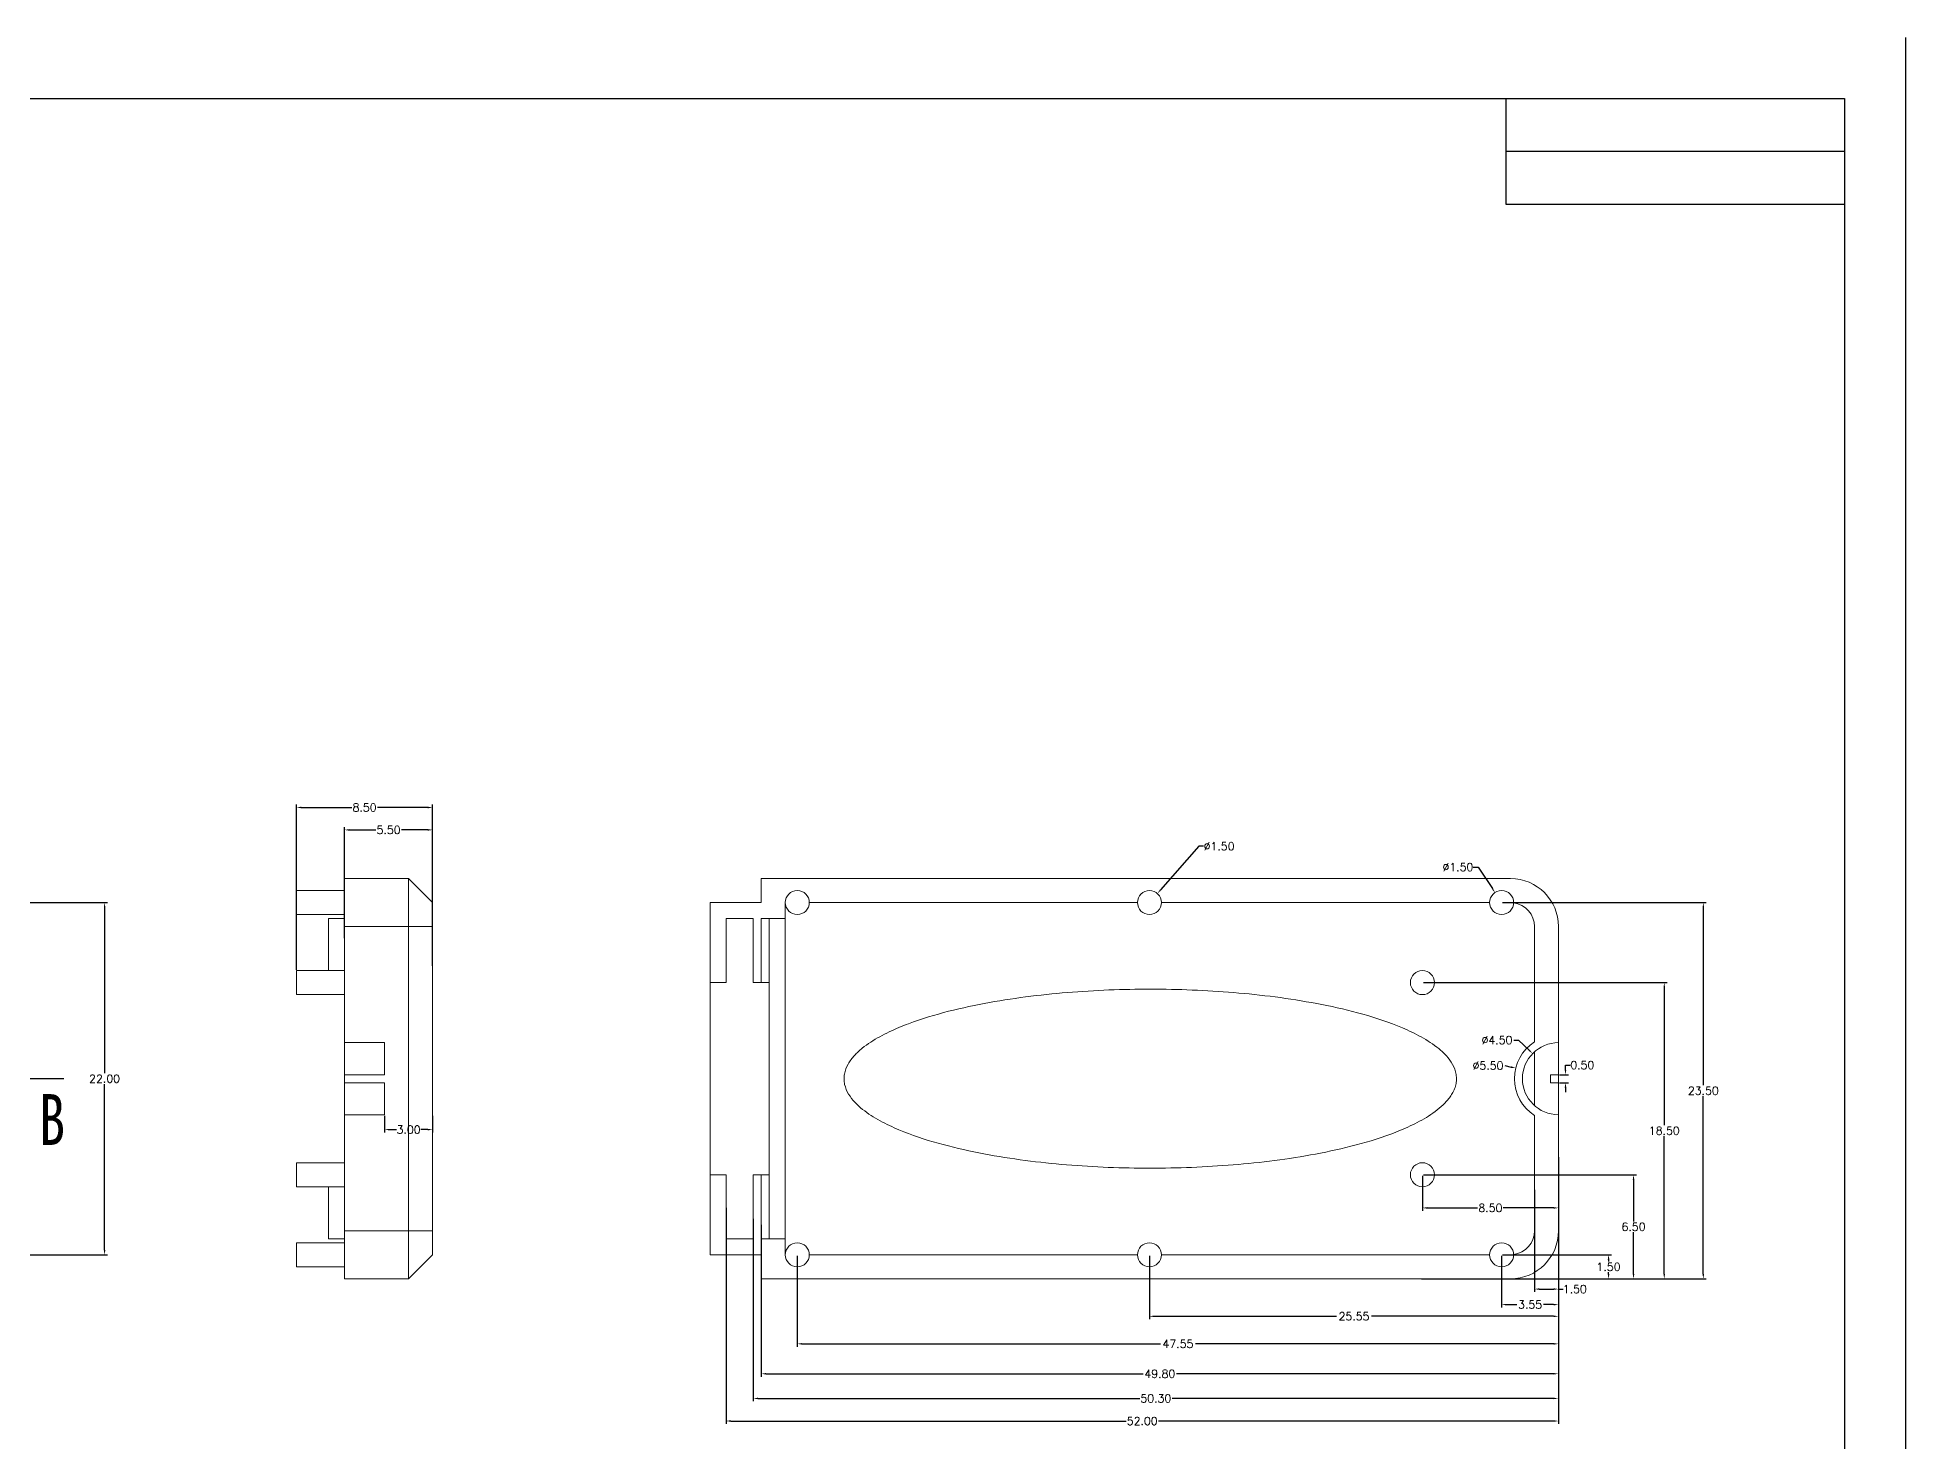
# Model space of a CAD drawing. Header units: inches. Extents: x 1962 to 2664, y 573 to 733.
# Drawn here: x 2071.1 to 2187.8, y 645.2 to 733 of the extents above; entities that cross this region are included whole.
import ezdxf

# ---------------------------------------------------------------- set-up
doc = ezdxf.new("R2010")
doc.units = ezdxf.units.IN
doc.styles.add('SLDTEXTSTYLE0', font='TXT', dxfattribs={"width": 0.75})
doc.styles.get("Standard").update_dxf_attribs({"font": 'txt', "bigfont": 'gbcbig.shx'})
doc.dimstyles.new('1', dxfattribs={"dimtxt": 0.5, "dimasz": 0.3, "dimexe": 0.18, "dimexo": 0.0625, "dimgap": 0.09, "dimtad": 0, "dimtih": 1, "dimtoh": 1, "dimzin": 0, "dimdsep": 46, "dimtxsty": 'Standard', "dimcen": 0, "dimadec": 0, "dimazin": 2, "dimtfac": 1, "dimtofl": 0, "dimtmove": 0, "dimatfit": 3, "dimfxl": 1, "dimtolj": 1, "dimtzin": 0, "dimarcsym": 0})

# ---------------------------------------------------------------- blocks, each defined once
blk = doc.blocks.new('*D200')
at = {"color": 0, "lineweight": -2}
for p, q in [((2064.86, 678.91), (2075.48, 678.91)), ((2075.3, 678.61), (2075.3, 668.25)), ((2075.3, 657.21), (2075.3, 667.57)), ((2066.46, 656.91), (2075.48, 656.91))]:
    blk.add_line(p, q, dxfattribs=at)
at = {"color": 0}
for points in [[(2075.25, 678.61), (2075.35, 678.61), (2075.3, 678.91)], [(2075.25, 657.21), (2075.35, 657.21), (2075.3, 656.91)]]:
    blk.add_solid(points, dxfattribs=at)
at = {"layer": 'Defpoints', "color": 0}
for p in [(2064.8, 678.91), (2075.3, 678.91), (2066.4, 656.91)]:
    blk.add_point(p, dxfattribs=at)
at = {"color": 0, "insert": (2075.3, 667.91), "char_height": 0.5, "attachment_point": 5}
blk.add_mtext('\\A1;22.00', dxfattribs=at)
blk = doc.blocks.new('*D201')
at = {"color": 0, "lineweight": -2}
for p, q in [((2090.29, 676.68), (2090.29, 683.63)), ((2090.59, 683.45), (2092.24, 683.45)), ((2095.49, 683.45), (2093.84, 683.45)), ((2095.79, 676.68), (2095.79, 683.63))]:
    blk.add_line(p, q, dxfattribs=at)
at = {"color": 0}
for points in [[(2090.59, 683.5), (2090.59, 683.4), (2090.29, 683.45)], [(2095.49, 683.5), (2095.49, 683.4), (2095.79, 683.45)]]:
    blk.add_solid(points, dxfattribs=at)
at = {"layer": 'Defpoints', "color": 0}
for p in [(2095.79, 683.45), (2090.29, 676.61), (2095.79, 676.61)]:
    blk.add_point(p, dxfattribs=at)
at = {"color": 0, "insert": (2093.04, 683.45), "char_height": 0.5, "attachment_point": 5}
blk.add_mtext('\\A1;5.50', dxfattribs=at)
blk = doc.blocks.new('*D202')
at = {"color": 0, "lineweight": -2}
for p, q in [((2087.29, 674.72), (2087.29, 685.03)), ((2087.59, 684.85), (2090.74, 684.85)), ((2095.49, 684.85), (2092.34, 684.85)), ((2095.79, 674.97), (2095.79, 685.03))]:
    blk.add_line(p, q, dxfattribs=at)
at = {"color": 0}
for points in [[(2087.59, 684.9), (2087.59, 684.8), (2087.29, 684.85)], [(2095.49, 684.9), (2095.49, 684.8), (2095.79, 684.85)]]:
    blk.add_solid(points, dxfattribs=at)
at = {"layer": 'Defpoints', "color": 0}
for p in [(2087.29, 684.85), (2087.29, 674.66), (2095.79, 674.91)]:
    blk.add_point(p, dxfattribs=at)
at = {"color": 0, "insert": (2091.54, 684.85), "char_height": 0.5, "attachment_point": 5}
blk.add_mtext('\\A1;8.50', dxfattribs=at)
blk = doc.blocks.new('*D203')
at = {"color": 0, "lineweight": -2}
for p, q in [((2092.79, 665.6), (2092.79, 664.55)), ((2095.79, 665.6), (2095.79, 664.55)), ((2093.09, 664.73), (2093.53, 664.73)), ((2095.49, 664.73), (2095.05, 664.73))]:
    blk.add_line(p, q, dxfattribs=at)
at = {"color": 0}
for points in [[(2093.09, 664.78), (2093.09, 664.68), (2092.79, 664.73)], [(2095.49, 664.78), (2095.49, 664.68), (2095.79, 664.73)]]:
    blk.add_solid(points, dxfattribs=at)
at = {"layer": 'Defpoints', "color": 0}
for p in [(2092.79, 665.66), (2095.79, 665.66), (2095.79, 664.73)]:
    blk.add_point(p, dxfattribs=at)
at = {"color": 0, "insert": (2094.29, 664.73), "char_height": 0.5, "attachment_point": 5}
blk.add_mtext('\\A1;3.00', dxfattribs=at)
blk = doc.blocks.new('*D209')
at = {"color": 0, "lineweight": -2}
for p, q in [((2166.12, 661.97), (2166.12, 654.59)), ((2164.62, 660.97), (2164.62, 654.59)), ((2164.92, 654.77), (2165.82, 654.77)), ((2166.12, 654.77), (2166.42, 654.77))]:
    blk.add_line(p, q, dxfattribs=at)
at = {"color": 0}
for points in [[(2164.92, 654.82), (2164.92, 654.72), (2164.62, 654.77)], [(2165.82, 654.82), (2165.82, 654.72), (2166.12, 654.77)]]:
    blk.add_solid(points, dxfattribs=at)
at = {"layer": 'Defpoints', "color": 0}
for p in [(2166.12, 662.04), (2164.62, 661.04), (2164.62, 654.77)]:
    blk.add_point(p, dxfattribs=at)
at = {"color": 0, "insert": (2167.14, 654.77), "char_height": 0.5, "attachment_point": 5}
blk.add_mtext('\\A1;1.50', dxfattribs=at)
blk = doc.blocks.new('*D210')
at = {"color": 0, "lineweight": -2}
for p, q in [((2166.12, 661.91), (2166.12, 653.62)), ((2162.57, 656.85), (2162.57, 653.62)), ((2162.87, 653.8), (2163.51, 653.8)), ((2165.82, 653.8), (2165.19, 653.8))]:
    blk.add_line(p, q, dxfattribs=at)
at = {"color": 0}
for points in [[(2162.87, 653.85), (2162.87, 653.75), (2162.57, 653.8)], [(2165.82, 653.85), (2165.82, 653.75), (2166.12, 653.8)]]:
    blk.add_solid(points, dxfattribs=at)
at = {"layer": 'Defpoints', "color": 0}
for p in [(2166.12, 661.97), (2162.57, 656.91), (2162.57, 653.8)]:
    blk.add_point(p, dxfattribs=at)
at = {"color": 0, "insert": (2164.35, 653.8), "char_height": 0.5, "attachment_point": 5}
blk.add_mtext('\\A1;3.55', dxfattribs=at)
blk = doc.blocks.new('*D211')
at = {"color": 0, "lineweight": -2}
for p, q in [((2166.12, 658.95), (2166.12, 652.89)), ((2140.57, 656.85), (2140.57, 652.89)), ((2140.87, 653.07), (2152.26, 653.07)), ((2165.82, 653.07), (2154.44, 653.07))]:
    blk.add_line(p, q, dxfattribs=at)
at = {"color": 0}
for points in [[(2140.87, 653.12), (2140.87, 653.02), (2140.57, 653.07)], [(2165.82, 653.12), (2165.82, 653.02), (2166.12, 653.07)]]:
    blk.add_solid(points, dxfattribs=at)
at = {"layer": 'Defpoints', "color": 0}
for p in [(2166.12, 659.01), (2140.57, 656.91), (2140.57, 653.07)]:
    blk.add_point(p, dxfattribs=at)
at = {"color": 0, "insert": (2153.35, 653.07), "char_height": 0.5, "attachment_point": 5}
blk.add_mtext('\\A1;25.55', dxfattribs=at)
blk = doc.blocks.new('*D212')
at = {"color": 0, "lineweight": -2}
for p, q in [((2166.12, 661.97), (2166.12, 651.17)), ((2118.57, 656.85), (2118.57, 651.17)), ((2118.87, 651.35), (2141.26, 651.35)), ((2165.82, 651.35), (2143.44, 651.35))]:
    blk.add_line(p, q, dxfattribs=at)
at = {"color": 0}
for points in [[(2118.87, 651.4), (2118.87, 651.3), (2118.57, 651.35)], [(2165.82, 651.4), (2165.82, 651.3), (2166.12, 651.35)]]:
    blk.add_solid(points, dxfattribs=at)
at = {"layer": 'Defpoints', "color": 0}
for p in [(2166.12, 662.04), (2118.57, 656.91), (2118.57, 651.35)]:
    blk.add_point(p, dxfattribs=at)
at = {"color": 0, "insert": (2142.35, 651.35), "char_height": 0.5, "attachment_point": 5}
blk.add_mtext('\\A1;47.55', dxfattribs=at)
blk = doc.blocks.new('*D213')
at = {"color": 0, "lineweight": -2}
for p, q in [((2166.12, 663.01), (2166.12, 659.66)), ((2157.62, 661.85), (2157.62, 659.66)), ((2157.92, 659.84), (2161.07, 659.84)), ((2165.82, 659.84), (2162.67, 659.84))]:
    blk.add_line(p, q, dxfattribs=at)
at = {"color": 0}
for points in [[(2157.92, 659.89), (2157.92, 659.79), (2157.62, 659.84)], [(2165.82, 659.89), (2165.82, 659.79), (2166.12, 659.84)]]:
    blk.add_solid(points, dxfattribs=at)
at = {"layer": 'Defpoints', "color": 0}
for p in [(2166.12, 663.07), (2157.62, 661.91), (2157.62, 659.84)]:
    blk.add_point(p, dxfattribs=at)
at = {"color": 0, "insert": (2161.87, 659.84), "char_height": 0.5, "attachment_point": 5}
blk.add_mtext('\\A1;8.50', dxfattribs=at)
blk = doc.blocks.new('*D214')
at = {"color": 0, "lineweight": -2}
for p, q in [((2163.33, 670.32), (2163.63, 670.32)), ((2163.63, 670.32), (2164.29, 669.69))]:
    blk.add_line(p, q, dxfattribs=at)
at = {"color": 0}
blk.add_solid([(2164.32, 669.72), (2164.25, 669.65), (2164.51, 669.48)], dxfattribs=at)
at = {"layer": 'Defpoints', "color": 0}
for p in [(2164.51, 669.48), (2167.74, 666.35)]:
    blk.add_point(p, dxfattribs=at)
at = {"color": 0, "insert": (2162.28, 670.32), "char_height": 0.5, "attachment_point": 5}
blk.add_mtext('\\A1;∅4.50', dxfattribs=at)
blk = doc.blocks.new('*D215')
at = {"color": 0, "lineweight": -2}
blk.add_line((2162.77, 668.73), (2163.16, 668.64), dxfattribs=at)
at = {"color": 0}
blk.add_solid([(2163.17, 668.69), (2163.15, 668.59), (2163.45, 668.57)], dxfattribs=at)
at = {"layer": 'Defpoints', "color": 0}
for p in [(2163.45, 668.57), (2168.79, 667.26)]:
    blk.add_point(p, dxfattribs=at)
at = {"color": 0, "insert": (2161.72, 668.73), "char_height": 0.5, "attachment_point": 5}
blk.add_mtext('\\A1;∅5.50', dxfattribs=at)
blk = doc.blocks.new('*D216')
at = {"color": 0, "lineweight": -2}
for p, q in [((2166.56, 668.46), (2166.56, 668.76)), ((2166.56, 668.76), (2166.86, 668.76)), ((2166.18, 668.16), (2166.74, 668.16)), ((2166.18, 667.66), (2166.74, 667.66)), ((2166.56, 667.36), (2166.56, 667.06))]:
    blk.add_line(p, q, dxfattribs=at)
at = {"color": 0}
for points in [[(2166.51, 668.46), (2166.61, 668.46), (2166.56, 668.16)], [(2166.51, 667.36), (2166.61, 667.36), (2166.56, 667.66)]]:
    blk.add_solid(points, dxfattribs=at)
at = {"layer": 'Defpoints', "color": 0}
for p in [(2166.12, 668.16), (2166.12, 667.66), (2166.56, 668.16)]:
    blk.add_point(p, dxfattribs=at)
at = {"color": 0, "insert": (2167.61, 668.76), "char_height": 0.5, "attachment_point": 5}
blk.add_mtext('\\A1;0.50', dxfattribs=at)
blk = doc.blocks.new('*D217')
at = {"color": 0, "lineweight": -2}
for p, q in [((2166.12, 661.97), (2166.12, 649.3)), ((2116.32, 658.79), (2116.32, 649.3)), ((2116.62, 649.48), (2140.17, 649.48)), ((2165.82, 649.48), (2142.27, 649.48))]:
    blk.add_line(p, q, dxfattribs=at)
at = {"color": 0}
for points in [[(2116.62, 649.53), (2116.62, 649.43), (2116.32, 649.48)], [(2165.82, 649.53), (2165.82, 649.43), (2166.12, 649.48)]]:
    blk.add_solid(points, dxfattribs=at)
at = {"layer": 'Defpoints', "color": 0}
for p in [(2166.12, 662.04), (2116.32, 658.85), (2166.12, 649.48)]:
    blk.add_point(p, dxfattribs=at)
at = {"color": 0, "insert": (2141.22, 649.48), "char_height": 0.5, "attachment_point": 5}
blk.add_mtext('\\A1;49.80', dxfattribs=at)
blk = doc.blocks.new('*D218')
at = {"color": 0, "lineweight": -2}
for p, q in [((2166.12, 662.94), (2166.12, 647.76)), ((2115.82, 659.15), (2115.82, 647.76)), ((2116.12, 647.94), (2139.97, 647.94)), ((2165.82, 647.94), (2141.98, 647.94))]:
    blk.add_line(p, q, dxfattribs=at)
at = {"color": 0}
for points in [[(2116.12, 647.99), (2116.12, 647.89), (2115.82, 647.94)], [(2165.82, 647.99), (2165.82, 647.89), (2166.12, 647.94)]]:
    blk.add_solid(points, dxfattribs=at)
at = {"layer": 'Defpoints', "color": 0}
for p in [(2166.12, 663.01), (2115.82, 659.21), (2166.12, 647.94)]:
    blk.add_point(p, dxfattribs=at)
at = {"color": 0, "insert": (2140.97, 647.94), "char_height": 0.5, "attachment_point": 5}
blk.add_mtext('\\A1;50.30', dxfattribs=at)
blk = doc.blocks.new('*D219')
at = {"color": 0, "lineweight": -2}
for p, q in [((2166.12, 661.27), (2166.12, 646.35)), ((2114.12, 659.85), (2114.12, 646.35)), ((2114.42, 646.53), (2139.12, 646.53)), ((2165.82, 646.53), (2141.13, 646.53))]:
    blk.add_line(p, q, dxfattribs=at)
at = {"color": 0}
for points in [[(2114.42, 646.58), (2114.42, 646.48), (2114.12, 646.53)], [(2165.82, 646.58), (2165.82, 646.48), (2166.12, 646.53)]]:
    blk.add_solid(points, dxfattribs=at)
at = {"layer": 'Defpoints', "color": 0}
for p in [(2166.12, 661.33), (2114.12, 659.91), (2166.12, 646.53)]:
    blk.add_point(p, dxfattribs=at)
at = {"color": 0, "insert": (2140.12, 646.53), "char_height": 0.5, "attachment_point": 5}
blk.add_mtext('\\A1;52.00', dxfattribs=at)
blk = doc.blocks.new('*D220')
at = {"color": 0, "lineweight": -2}
for p, q in [((2162.63, 656.91), (2169.43, 656.91)), ((2169.25, 656.61), (2169.25, 656.5)), ((2159.25, 655.41), (2169.43, 655.41)), ((2169.25, 655.71), (2169.25, 655.82))]:
    blk.add_line(p, q, dxfattribs=at)
at = {"color": 0}
for points in [[(2169.2, 656.61), (2169.3, 656.61), (2169.25, 656.91)], [(2169.2, 655.71), (2169.3, 655.71), (2169.25, 655.41)]]:
    blk.add_solid(points, dxfattribs=at)
at = {"layer": 'Defpoints', "color": 0}
for p in [(2162.57, 656.91), (2169.25, 656.91), (2159.19, 655.41)]:
    blk.add_point(p, dxfattribs=at)
at = {"color": 0, "insert": (2169.25, 656.16), "char_height": 0.5, "attachment_point": 5}
blk.add_mtext('\\A1;1.50', dxfattribs=at)
blk = doc.blocks.new('*D221')
at = {"color": 0, "lineweight": -2}
for p, q in [((2157.68, 661.91), (2170.99, 661.91)), ((2170.81, 661.61), (2170.81, 659)), ((2170.81, 655.71), (2170.81, 658.32)), ((2160.16, 655.41), (2170.99, 655.41))]:
    blk.add_line(p, q, dxfattribs=at)
at = {"color": 0}
for points in [[(2170.76, 661.61), (2170.86, 661.61), (2170.81, 661.91)], [(2170.76, 655.71), (2170.86, 655.71), (2170.81, 655.41)]]:
    blk.add_solid(points, dxfattribs=at)
at = {"layer": 'Defpoints', "color": 0}
for p in [(2157.62, 661.91), (2170.81, 661.91), (2160.1, 655.41)]:
    blk.add_point(p, dxfattribs=at)
at = {"color": 0, "insert": (2170.81, 658.66), "char_height": 0.5, "attachment_point": 5}
blk.add_mtext('\\A1;6.50', dxfattribs=at)
blk = doc.blocks.new('*D222')
at = {"color": 0, "lineweight": -2}
for p, q in [((2157.68, 673.91), (2172.91, 673.91)), ((2172.73, 673.61), (2172.73, 665)), ((2172.73, 655.71), (2172.73, 664.32)), ((2159.25, 655.41), (2172.91, 655.41))]:
    blk.add_line(p, q, dxfattribs=at)
at = {"color": 0}
for points in [[(2172.68, 673.61), (2172.78, 673.61), (2172.73, 673.91)], [(2172.68, 655.71), (2172.78, 655.71), (2172.73, 655.41)]]:
    blk.add_solid(points, dxfattribs=at)
at = {"layer": 'Defpoints', "color": 0}
for p in [(2157.62, 673.91), (2172.73, 673.91), (2159.19, 655.41)]:
    blk.add_point(p, dxfattribs=at)
at = {"color": 0, "insert": (2172.73, 664.66), "char_height": 0.5, "attachment_point": 5}
blk.add_mtext('\\A1;18.50', dxfattribs=at)
blk = doc.blocks.new('*D223')
at = {"color": 0, "lineweight": -2}
for p, q in [((2162.63, 678.91), (2175.35, 678.91)), ((2175.17, 678.61), (2175.17, 667.5)), ((2175.17, 655.71), (2175.17, 666.82)), ((2157.56, 655.41), (2175.35, 655.41))]:
    blk.add_line(p, q, dxfattribs=at)
at = {"color": 0}
for points in [[(2175.12, 678.61), (2175.22, 678.61), (2175.17, 678.91)], [(2175.12, 655.71), (2175.22, 655.71), (2175.17, 655.41)]]:
    blk.add_solid(points, dxfattribs=at)
at = {"layer": 'Defpoints', "color": 0}
for p in [(2162.57, 678.91), (2175.17, 678.91), (2157.5, 655.41)]:
    blk.add_point(p, dxfattribs=at)
at = {"color": 0, "insert": (2175.17, 667.16), "char_height": 0.5, "attachment_point": 5}
blk.add_mtext('\\A1;23.50', dxfattribs=at)
blk = doc.blocks.new('*D224')
at = {"color": 0, "lineweight": -2}
for p, q in [((2143.65, 682.43), (2141.26, 679.7)), ((2143.95, 682.43), (2143.65, 682.43))]:
    blk.add_line(p, q, dxfattribs=at)
at = {"color": 0}
blk.add_solid([(2141.23, 679.73), (2141.3, 679.67), (2141.07, 679.48)], dxfattribs=at)
at = {"layer": 'Defpoints', "color": 0}
for p in [(2141.07, 679.48), (2140.08, 678.35)]:
    blk.add_point(p, dxfattribs=at)
at = {"color": 0, "insert": (2144.92, 682.43), "char_height": 0.5, "attachment_point": 5}
blk.add_mtext('\\A1;∅1.50', dxfattribs=at)
blk = doc.blocks.new('*D225')
at = {"color": 0, "lineweight": -2}
for p, q in [((2160.8, 681.13), (2161.1, 681.13)), ((2161.1, 681.13), (2161.99, 679.79))]:
    blk.add_line(p, q, dxfattribs=at)
at = {"color": 0}
blk.add_solid([(2162.03, 679.81), (2161.95, 679.76), (2162.16, 679.54)], dxfattribs=at)
at = {"layer": 'Defpoints', "color": 0}
for p in [(2162.16, 679.54), (2162.99, 678.29)]:
    blk.add_point(p, dxfattribs=at)
at = {"color": 0, "insert": (2159.84, 681.13), "char_height": 0.5, "attachment_point": 5}
blk.add_mtext('\\A1;∅1.50', dxfattribs=at)

msp = doc.modelspace()

# ---------------------------------------------------------------- linework, layer by layer
for p, q in [((2187.808, 732.95), (2187.808, 572.957)), ((1967.387, 729.141), (2183.999, 729.141)), ((2162.836, 729.141), (2162.836, 722.527)), ((2183.999, 729.141), (2183.999, 576.766)), ((2162.836, 725.834), (2183.999, 725.834)), ((2162.836, 722.527), (2183.999, 722.527))]:
    msp.add_line(p, q)
at = {"color": 7, "linetype": 'Continuous', "lineweight": 15}
for p, q in [((2090.289, 680.412), (2094.289, 680.412)), ((2090.289, 677.412), (2090.289, 680.412)), ((2094.289, 677.412), (2094.289, 680.412)), ((2094.289, 680.412), (2095.789, 678.912)), ((2116.322, 680.412), (2163.122, 680.412)), ((2116.322, 678.912), (2116.322, 680.412)), ((2090.289, 679.662), (2087.289, 679.662)), ((2087.289, 678.912), (2087.289, 679.662)), ((2087.289, 678.162), (2087.289, 678.912)), ((2087.289, 678.162), (2090.289, 678.162)), ((2095.789, 678.912), (2095.789, 677.412)), ((2116.322, 678.912), (2113.122, 678.912)), ((2113.122, 673.912), (2113.122, 678.912)), ((2117.822, 677.912), (2117.822, 678.912)), ((2119.322, 678.912), (2139.822, 678.912)), ((2141.322, 678.912), (2161.822, 678.912)), ((2089.289, 674.662), (2089.289, 677.912)), ((2089.289, 677.912), (2090.289, 677.912)), ((2090.289, 677.412), (2090.289, 670.162)), ((2094.289, 677.412), (2090.289, 677.412)), ((2094.289, 658.412), (2094.289, 677.412)), ((2094.289, 677.412), (2095.789, 677.412)), ((2095.789, 677.412), (2095.789, 658.412)), ((2115.822, 677.912), (2114.122, 677.912)), ((2114.122, 673.912), (2114.122, 677.912)), ((2115.822, 677.912), (2115.822, 673.912)), ((2116.322, 677.912), (2116.322, 673.912)), ((2116.822, 677.912), (2116.322, 677.912)), ((2116.822, 673.912), (2116.822, 677.912)), ((2117.822, 677.912), (2116.822, 677.912)), ((2117.822, 657.912), (2117.822, 677.912)), ((2164.622, 677.412), (2164.622, 670.217)), ((2166.122, 677.412), (2166.122, 670.162)), ((2090.289, 674.662), (2087.289, 674.662)), ((2087.289, 673.912), (2087.289, 674.662)), ((2087.289, 673.162), (2087.289, 673.912)), ((2113.122, 673.912), (2114.122, 673.912)), ((2113.122, 661.912), (2113.122, 673.912)), ((2115.822, 673.912), (2116.322, 673.912)), ((2116.322, 673.912), (2116.822, 673.912)), ((2116.822, 673.912), (2116.822, 661.912)), ((2087.289, 673.162), (2090.289, 673.162)), ((2090.289, 670.162), (2092.789, 670.162)), ((2090.289, 668.162), (2090.289, 670.162)), ((2092.789, 668.162), (2092.789, 670.162)), ((2166.122, 668.162), (2166.122, 670.162)), ((2164.622, 666.235), (2164.622, 669.589)), ((2090.289, 667.662), (2090.289, 668.162)), ((2090.289, 668.162), (2092.789, 668.162)), ((2090.289, 667.662), (2092.789, 667.662)), ((2090.289, 665.662), (2090.289, 667.662)), ((2092.789, 665.662), (2092.789, 667.662)), ((2165.622, 668.162), (2165.622, 667.662)), ((2166.122, 668.162), (2165.622, 668.162)), ((2165.622, 667.662), (2166.122, 667.662)), ((2166.122, 667.662), (2166.122, 668.162)), ((2166.122, 665.662), (2166.122, 667.662)), ((2090.289, 665.662), (2090.289, 658.412)), ((2092.789, 665.662), (2090.289, 665.662)), ((2164.622, 665.607), (2164.622, 658.412)), ((2166.122, 665.662), (2166.122, 658.412)), ((2090.289, 662.662), (2087.289, 662.662)), ((2087.289, 661.912), (2087.289, 662.662)), ((2087.289, 661.162), (2087.289, 661.912)), ((2113.122, 656.912), (2113.122, 661.912)), ((2114.122, 661.912), (2113.122, 661.912)), ((2114.122, 657.912), (2114.122, 661.912)), ((2115.822, 657.912), (2115.822, 661.912)), ((2115.822, 661.912), (2116.322, 661.912)), ((2116.322, 661.912), (2116.822, 661.912)), ((2116.322, 657.912), (2116.322, 661.912)), ((2116.822, 661.912), (2116.822, 657.912)), ((2087.289, 661.162), (2090.289, 661.162)), ((2089.289, 661.162), (2089.289, 657.912)), ((2090.289, 658.412), (2094.289, 658.412)), ((2090.289, 655.412), (2090.289, 658.412)), ((2094.289, 655.412), (2094.289, 658.412)), ((2094.289, 658.412), (2095.789, 658.412)), ((2095.789, 658.412), (2095.789, 656.912)), ((2090.289, 657.662), (2087.289, 657.662)), ((2087.289, 657.662), (2087.289, 656.912)), ((2089.289, 657.912), (2090.289, 657.912)), ((2115.822, 657.912), (2114.122, 657.912)), ((2116.822, 657.912), (2116.322, 657.912)), ((2117.822, 657.912), (2116.822, 657.912)), ((2117.822, 656.912), (2117.822, 657.912)), ((2087.289, 656.912), (2087.289, 656.162)), ((2087.289, 656.162), (2090.289, 656.162)), ((2094.289, 655.412), (2095.789, 656.912)), ((2116.322, 656.912), (2113.122, 656.912)), ((2116.322, 655.412), (2116.322, 656.912)), ((2139.822, 656.912), (2119.322, 656.912)), ((2161.822, 656.912), (2141.322, 656.912)), ((2094.289, 655.412), (2090.289, 655.412)), ((2163.122, 655.412), (2116.322, 655.412))]:
    msp.add_line(p, q, dxfattribs=at)
at = {"color": 1}
msp.add_line((2072.76, 667.912), (2007.04, 667.912), dxfattribs=at)
at = {"color": 7, "linetype": 'Continuous', "lineweight": 15}
for centre in [(2118.572, 678.912), (2140.572, 678.912), (2162.572, 678.912), (2157.622, 673.912), (2157.622, 661.912), (2118.572, 656.912), (2140.572, 656.912), (2162.572, 656.912)]:
    msp.add_circle(centre, 0.75, dxfattribs=at)
for centre, radius, start, end in [((2163.122, 677.412), 3, 0, 90), ((2163.122, 677.412), 1.5, 0, 82.34234), ((2166.122, 667.912), 2.75, 123.05573, 236.94427), ((2166.122, 667.912), 2.25, 90, 270), ((2163.122, 658.412), 3, 270, 0), ((2163.122, 658.412), 1.5, 277.65766, 0)]:
    msp.add_arc(centre, radius, start, end, dxfattribs=at)
msp.add_open_spline([(2121.518, 668.203), (2121.557, 668.425), (2121.638, 668.63), (2121.858, 669.017), (2121.993, 669.194), (2122.291, 669.52), (2122.456, 669.671), (2122.8, 669.949), (2122.979, 670.077), (2123.529, 670.436), (2123.914, 670.644), (2124.708, 671.022), (2125.116, 671.192), (2126.346, 671.654), (2127.18, 671.903), (2128.865, 672.334), (2129.716, 672.514), (2132.287, 672.978), (2134.03, 673.186), (2137.5, 673.452), (2139.234, 673.51), (2142.698, 673.492), (2144.429, 673.416), (2147.023, 673.186), (2147.887, 673.091), (2149.615, 672.854), (2150.48, 672.712), (2152.197, 672.373), (2153.05, 672.176), (2154.736, 671.701), (2155.568, 671.426), (2156.772, 670.915), (2157.166, 670.729), (2157.933, 670.303), (2158.306, 670.064), (2158.813, 669.648), (2158.974, 669.499), (2159.271, 669.169), (2159.403, 668.992), (2159.616, 668.604), (2159.694, 668.396), (2159.747, 668.07), (2159.755, 667.958), (2159.746, 667.738), (2159.731, 667.629), (2159.679, 667.414), (2159.643, 667.308), (2159.555, 667.106), (2159.503, 667.009), (2159.329, 666.728), (2159.188, 666.555), (2158.732, 666.081), (2158.375, 665.814), (2157.639, 665.345), (2157.255, 665.141), (2156.467, 664.772), (2156.063, 664.606), (2154.832, 664.149), (2153.999, 663.902), (2152.322, 663.477), (2151.477, 663.299), (2148.928, 662.842), (2147.21, 662.638), (2144.614, 662.438), (2143.746, 662.391), (2142.011, 662.331), (2141.144, 662.318), (2138.541, 662.332), (2136.804, 662.409), (2134.209, 662.638), (2133.346, 662.734), (2131.625, 662.97), (2130.767, 663.111), (2129.063, 663.447), (2128.216, 663.643), (2126.543, 664.112), (2125.715, 664.384), (2124.516, 664.888), (2124.123, 665.072), (2123.361, 665.49), (2122.991, 665.723), (2122.482, 666.13), (2122.319, 666.277), (2122.023, 666.594), (2121.888, 666.764), (2121.664, 667.14), (2121.578, 667.34), (2121.507, 667.663), (2121.494, 667.771), (2121.491, 667.933), (2121.493, 667.987), (2121.501, 668.095), (2121.508, 668.148), (2121.518, 668.203)], degree=3, knots=[0, 0, 0, 0, 0.0078125, 0.0078125, 0.015625, 0.015625, 0.0234375, 0.0234375, 0.03125, 0.03125, 0.046875, 0.046875, 0.0625, 0.0625, 0.09375, 0.09375, 0.125, 0.125, 0.1875, 0.1875, 0.25, 0.25, 0.3125, 0.3125, 0.34375, 0.34375, 0.375, 0.375, 0.40625, 0.40625, 0.4375, 0.4375, 0.453125, 0.453125, 0.46875, 0.46875, 0.4765625, 0.4765625, 0.484375, 0.484375, 0.4921875, 0.4921875, 0.4960938, 0.4960938, 0.5, 0.5, 0.5039063, 0.5039063, 0.5078125, 0.5078125, 0.515625, 0.515625, 0.53125, 0.53125, 0.546875, 0.546875, 0.5625, 0.5625, 0.59375, 0.59375, 0.625, 0.625, 0.6875, 0.6875, 0.71875, 0.71875, 0.75, 0.75, 0.8125, 0.8125, 0.84375, 0.84375, 0.875, 0.875, 0.90625, 0.90625, 0.9375, 0.9375, 0.953125, 0.953125, 0.96875, 0.96875, 0.9765625, 0.9765625, 0.984375, 0.984375, 0.9921875, 0.9921875, 0.9960938, 0.9960938, 0.9980469, 0.9980469, 1, 1, 1, 1], dxfattribs=at)

# ---------------------------------------------------------------- texts
at = {"color": 7, "linetype": 'Continuous', "insert": (2071.211, 666.948), "char_height": 3.175, "attachment_point": 1, "style": 'SLDTEXTSTYLE0'}
msp.add_mtext('B', dxfattribs=at)

# ---------------------------------------------------------------- dimensions: what is measured, and where the dimension line sits
for base, p1, p2, picture, middle in [((2087.289, 684.854), (2095.789, 674.912), (2087.289, 674.662), '*D202', (2091.539, 684.854)), ((2095.789, 683.451), (2090.289, 676.613), (2095.789, 676.613), '*D201', (2093.039, 683.451)), ((2095.789, 664.734), (2092.789, 665.662), (2095.789, 665.662), '*D203', (2094.289, 664.734)), ((2166.122, 647.944), (2115.822, 659.208), (2166.122, 663.006), '*D218', (2140.972, 647.944)), ((2157.622, 659.837), (2166.122, 663.068), (2157.622, 661.912), '*D213', (2161.872, 659.837)), ((2166.122, 649.479), (2116.322, 658.854), (2166.122, 662.037), '*D217', (2141.222, 649.479)), ((2118.572, 651.346), (2166.122, 662.037), (2118.572, 656.912), '*D212', (2142.347, 651.346)), ((2166.122, 646.531), (2114.122, 659.912), (2166.122, 661.331), '*D219', (2140.122, 646.531)), ((2140.572, 653.065), (2166.122, 659.014), (2140.572, 656.912), '*D211', (2153.347, 653.065))]:
    dim = msp.add_linear_dim(base=base, p1=p1, p2=p2, dimstyle='1')
    dim.commit()
    dim.dimension.update_dxf_attribs({"geometry": picture, "text_midpoint": middle})
for p1, p2, picture, middle in [((2140.077, 678.348), (2141.066, 679.476), '*D224', (2144.92, 682.429)), ((2162.986, 678.287), (2162.157, 679.537), '*D225', (2159.839, 681.126)), ((2167.738, 666.347), (2164.505, 669.477), '*D214', (2162.283, 670.322)), ((2168.793, 667.257), (2163.451, 668.566), '*D215', (2162.766, 668.734))]:
    dim = msp.add_diameter_dim_2p(p1=p1, p2=p2, dimstyle='1')
    dim.commit()
    dim.dimension.update_dxf_attribs({"geometry": picture, "text_midpoint": middle, "dimtype": 163})
for base, p1, p2, picture, middle in [((2075.302, 678.912), (2066.4, 656.912), (2064.8, 678.912), '*D200', (2075.302, 667.912)), ((2175.172, 678.912), (2157.497, 655.412), (2162.572, 678.912), '*D223', (2175.172, 667.162)), ((2172.729, 673.912), (2159.187, 655.412), (2157.622, 673.912), '*D222', (2172.729, 664.662)), ((2166.557, 668.162), (2166.122, 667.662), (2166.122, 668.162), '*D216', (2167.614, 668.762)), ((2170.809, 661.912), (2160.097, 655.412), (2157.622, 661.912), '*D221', (2170.809, 658.662)), ((2169.25, 656.912), (2159.187, 655.412), (2162.572, 656.912), '*D220', (2169.25, 656.162))]:
    dim = msp.add_linear_dim(base=base, p1=p1, p2=p2, angle=90, dimstyle='1')
    dim.commit()
    dim.dimension.update_dxf_attribs({"geometry": picture, "text_midpoint": middle})
for base, p1, p2, picture, middle in [((2162.572, 653.803), (2166.122, 661.974), (2162.572, 656.912), '*D210', (2164.347, 653.803)), ((2164.622, 654.773), (2166.122, 662.037), (2164.622, 661.036), '*D209', (2167.137, 654.773))]:
    dim = msp.add_linear_dim(base=base, p1=p1, p2=p2, dimstyle='1')
    dim.commit()
    dim.dimension.update_dxf_attribs({"geometry": picture, "text_midpoint": middle, "dimtype": 160})

doc.saveas('drawing.dxf')
